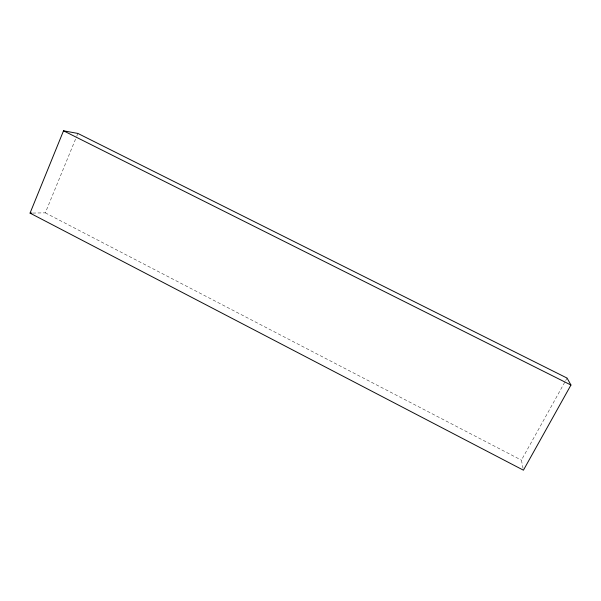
<?xml version="1.0" encoding="UTF-8"?>
<svg xmlns="http://www.w3.org/2000/svg" width="601" height="601" viewBox="0 0 601 601"><rect width="100%" height="100%" fill="white"/><g stroke="black" fill="none" stroke-linecap="round" stroke-linejoin="round"><path stroke-width="0.45" stroke-dasharray="3 2.25" d="M32.739 213.07L45.308 212.852L76.462 136.893M76.815 136.029L77.882 133.437M523.058 468.367L521.42 460.148L565.256 381.327M565.706 380.516L567.066 378.074M45.308 212.852L521.42 460.148"/><path stroke-width="0.9" d="M30.05 213.115L63.518 130.808L77.882 133.437L567.066 378.074L570.95 385.031L523.426 470.192L30.05 213.115L31.845 213.085M63.518 130.808L570.95 385.031"/></g></svg>
